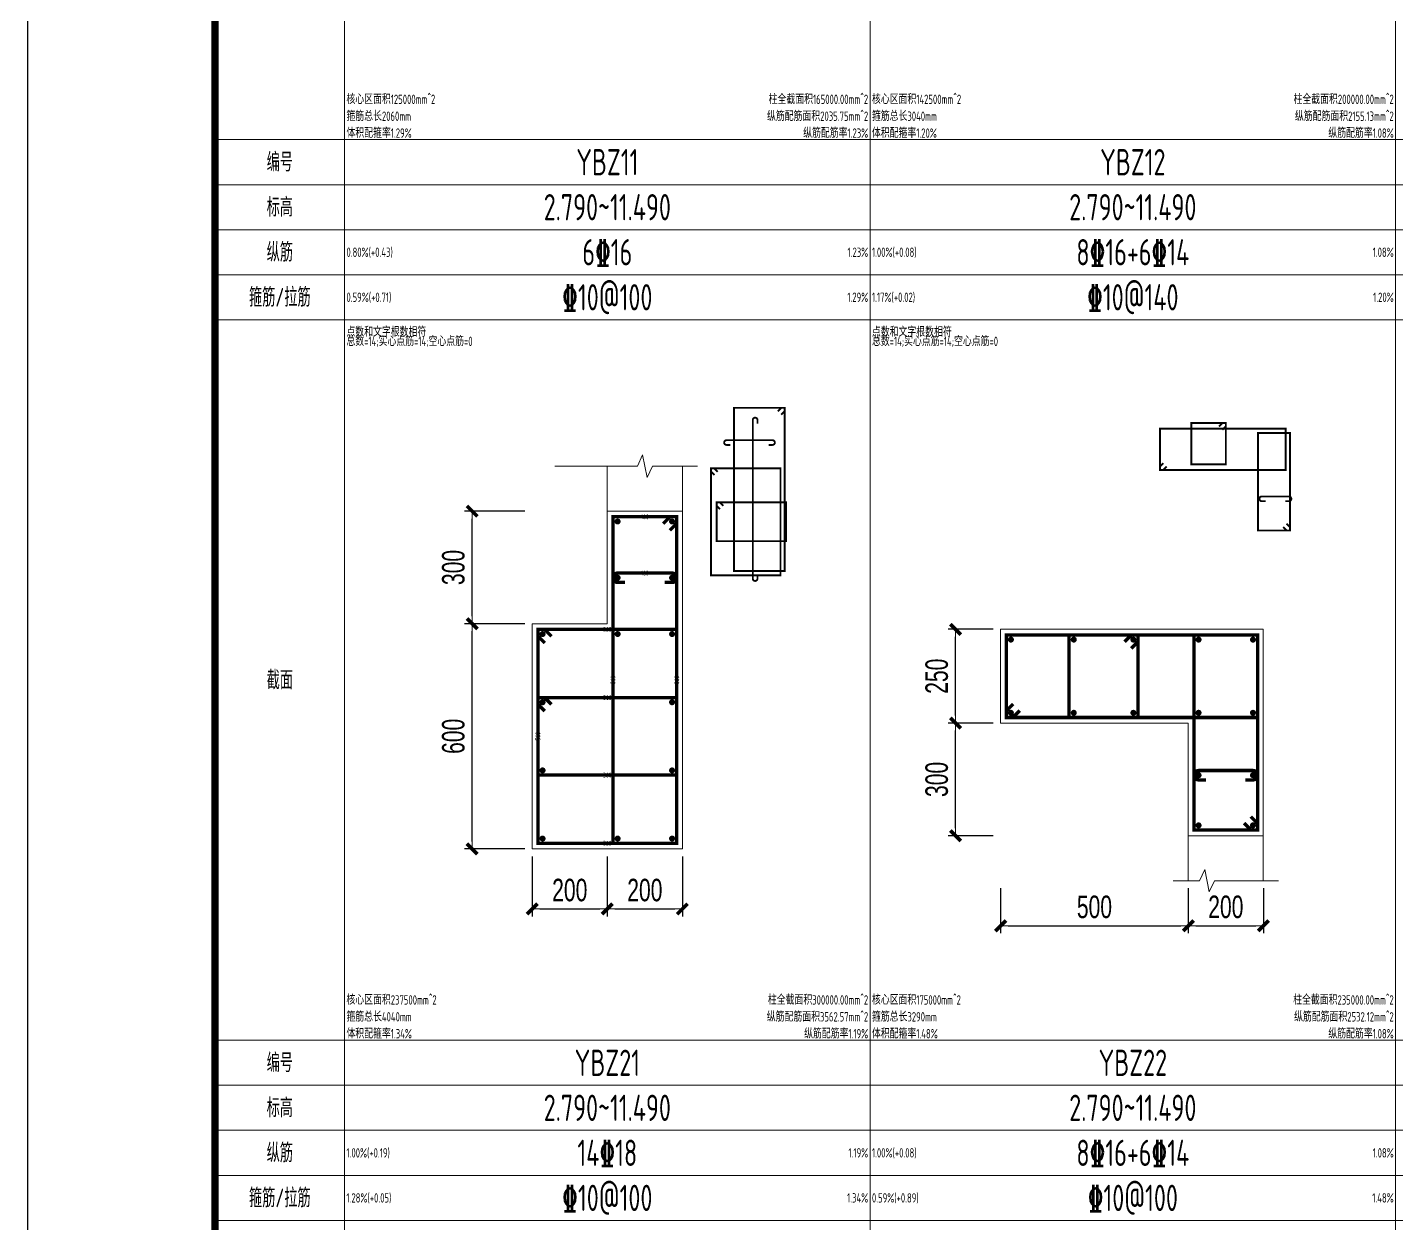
# Model space of a CAD drawing. Extents: x -129922 to 1190196, y -520662 to 139923.
# Drawn here: x 367865 to 386104, y -293520 to -277581 of the extents above; entities that cross this region are included whole.
import ezdxf
from ezdxf.enums import TextEntityAlignment as Align

# ---------------------------------------------------------------- set-up
doc = ezdxf.new("R2010")
doc.units = 0
doc.header["$LTSCALE"] = 1000
doc.header["$MEASUREMENT"] = 0
for name, color, linetype, lineweight in [('S-墙柱-REIN', 1, 'Continuous', 20), ('S-墙柱-大样细线', 7, 'Continuous', 20), ('S-墙柱-编号', 4, 'Continuous', 20), ('S-大样-DIM', 3, 'Continuous', 20), ('S-大样-REIN', 1, 'Continuous', 20), ('S-大样-实线', 2, 'Continuous', 20), ('S-通用-TAB', 7, 'Continuous', 20)]:
    doc.layers.add(name, color=color, linetype=linetype, lineweight=lineweight)
doc.layers.add('Y-云图图框', color=7, linetype='Continuous')
doc.layers.add('z-计算配筋', color=7, linetype='Continuous')
doc.layers.add('箍筋长度', color=3, linetype='Continuous', plot=False)
doc.layers.add('配箍校核', color=34, linetype='Continuous', plot=False)
doc.styles.add('_YT_Name', font='', dxfattribs={"width": 0.8})
doc.styles.add('_YT_Sign_Text', font='ros.shx', dxfattribs={"width": 0.8, "bigfont": 'hztxt.shx'})
doc.styles.add('BW_Dim', font='Bweng.shx', dxfattribs={"width": 0.7, "bigfont": 'hztxt.shx'})
doc.styles.add('BW_Rein', font='tssdeng.shx', dxfattribs={"width": 0.7, "bigfont": 'hztxt.shx'})
doc.styles.get("Standard").update_dxf_attribs({"font": 'gbenor.shx', "bigfont": 'gbcbig.shx'})
doc.styles.add('TSSD_Rein', font='tssdeng.shx', dxfattribs={"width": 0.7, "bigfont": 'hztxt.shx'})
doc.styles.get('_YT_Name').set_extended_font_data('SimHei')
doc.dimstyles.new('Cyz_20_100', dxfattribs={"dimtxt": 300, "dimasz": 100, "dimexe": 100, "dimexo": 100, "dimgap": 100, "dimtad": 1, "dimdec": 0, "dimlfac": 0.2, "dimzin": 0, "dimdsep": 46, "dimtxsty": 'BW_Dim', "dimblk": '_bwk', "dimcen": 0, "dimclrt": 7, "dimadec": 0, "dimazin": 0, "dimtfac": 1, "dimtdec": 0, "dimtix": 1, "dimtmove": 2, "dimatfit": 0, "dimfxl": 0, "dimtolj": 1, "dimtzin": 0, "dimarcsym": 0})

# ---------------------------------------------------------------- blocks, each defined once
blk = doc.blocks.new('ECMCTK_A1_横_单行图名--0')
at = {"color": 4}
blk.add_lwpolyline([(0, 0), (841, 0), (841, 594), (0, 594)], close=True, dxfattribs=at)
at = {"const_width": 1}
blk.add_lwpolyline([(25, 10), (831, 10), (831, 584), (25, 584)], close=True, dxfattribs=at)
at = {"color": 80, "flags": 3}
for tag, height, p in [('YTHQINS', 3, (34.31, 585.5)), ('ECMCKEY', 3, (292.07, 288.23)), ('YTTQINS', 5.62, (848.03, 12.81)), ('YTFRAME', 3, (652.76, 5.84)), ('YTBARCODE_T1', 3, (749.78, 5.95))]:
    blk.add_attdef(tag, text='', height=height, dxfattribs=at).set_placement(p, align=Align.MIDDLE_CENTER)
for tag, height, style, width, p in [('证书编号', 4, '_YT_Sign_Text', 0.8, (708.87, 43.81)), ('审查批准号', 4, '_YT_Sign_Text', 0.8, (761.06, 43.81)), ('工程号', 4, '_YT_Sign_Text', 0.5, (804.08, 44.12)), ('设计单位', 6, '_YT_Name', 0.8, (623.75, 38.6)), ('建设单位', 4, '_YT_Sign_Text', 0.8, (734.96, 36.11)), ('阶段', 4, '_YT_Sign_Text', 0.8, (804.08, 35.81)), ('项目号', 4, '_YT_Sign_Text', 0.5, (822.08, 33.72)), ('项目名称', 4, '_YT_Sign_Text', 0.8, (734.96, 28.11)), ('专业', 4, '_YT_Sign_Text', 0.8, (804.08, 27.31)), ('图纸编号', 4, '_YT_Sign_Text', 0.5, (803.93, 19.36)), ('图纸名称', 4.5, '_YT_Name', 0.8, (735.39, 15.06)), ('日期', 4, '_YT_Sign_Text', 0.5, (803.88, 12.13)), ('版本号', 4, '_YT_Sign_Text', 0.8, (822.08, 13)), ('出图比例', 4.2, '_YT_Sign_Text', 0.8, (681.82, 11.78))]:
    blk.add_attdef(tag, text='', height=height, dxfattribs=dict(style=style, width=width)).set_placement(p, align=Align.CENTER)
at = {"style": '_YT_Sign_Text', "width": 0.8, "flags": 3}
for tag, p, height in [('{审定人}', (605.87, 26.45), 6.24), ('{校对人}', (658.35, 26.53), 6.24), ('[审定人]', (590.95, 27.81), 4.1), ('[校对人]', (642.23, 27.82), 4.1), ('[审核人]', (591.01, 19.76), 4.1), ('{审核人}', (606.98, 18.44), 6.24), ('[设计人]', (642.47, 20.21), 4.1), ('{设计人}', (658.48, 18.54), 6.24), ('[项目负责人]', (590.78, 12.01), 4.1), ('{项目负责人}', (608.28, 10.72), 6.24), ('{专业负责人}', (658.58, 10.36), 6.24), ('[专业负责人]', (642.74, 11.77), 4.1)]:
    blk.add_attdef(tag, p, '', height=height, dxfattribs=at)
at = {"color": 80, "flags": 3}
for tag, p in [('YTQRCODE', (551.04, 11.91)), ('YTBZSIT', (25, 10)), ('EXT_TK_LEFT', (25, 10))]:
    blk.add_attdef(tag, p, '', height=3, dxfattribs=at)
blk = doc.blocks.new('_bwk')
blk.add_line((-1, 0), (0, 0))
at = {"const_width": 0.5}
blk.add_lwpolyline([(-0.7, -0.7), (0.7, 0.7)], dxfattribs=at)
blk = doc.blocks.new('*D1421')
at = {"layer": 'Defpoints', "color": 0, "transparency": 16777216}
for p in [(375590, -288527), (376590, -288527), (376590, -289327)]:
    blk.add_point(p, dxfattribs=at)
at = {"layer": 'S-大样-DIM', "color": 0, "lineweight": -2, "transparency": 16777216}
for p, q in [((375590, -288627), (375590, -289427)), ((376590, -288627), (376590, -289427)), ((375690, -289327), (376490, -289327))]:
    blk.add_line(p, q, dxfattribs=at)
at = {"layer": 'S-大样-DIM', "color": 0, "lineweight": -2, "transparency": 16777216, "xscale": 100, "yscale": 100, "zscale": 100, "rotation": 180}
blk.add_blockref('_bwk', (375590, -289327), dxfattribs=at)
at = {"layer": 'S-大样-DIM', "color": 0, "lineweight": -2, "transparency": 16777216, "xscale": 100, "yscale": 100, "zscale": 100}
blk.add_blockref('_bwk', (376590, -289327), dxfattribs=at)
at = {"layer": 'S-大样-DIM', "color": 7, "transparency": 16777216, "insert": (376090, -289077), "char_height": 300, "attachment_point": 5, "style": 'BW_Dim'}
blk.add_mtext('\\A1;200', dxfattribs=at)
blk = doc.blocks.new('*D1422')
at = {"layer": 'Defpoints', "color": 0, "transparency": 16777216}
for p in [(374590, -288527), (375590, -288527), (375590, -289327)]:
    blk.add_point(p, dxfattribs=at)
at = {"layer": 'S-大样-DIM', "color": 0, "lineweight": -2, "transparency": 16777216}
for p, q in [((374590, -288627), (374590, -289427)), ((375590, -288627), (375590, -289427)), ((374690, -289327), (375490, -289327))]:
    blk.add_line(p, q, dxfattribs=at)
at = {"layer": 'S-大样-DIM', "color": 0, "lineweight": -2, "transparency": 16777216, "xscale": 100, "yscale": 100, "zscale": 100, "rotation": 180}
blk.add_blockref('_bwk', (374590, -289327), dxfattribs=at)
at = {"layer": 'S-大样-DIM', "color": 0, "lineweight": -2, "transparency": 16777216, "xscale": 100, "yscale": 100, "zscale": 100}
blk.add_blockref('_bwk', (375590, -289327), dxfattribs=at)
at = {"layer": 'S-大样-DIM', "color": 7, "transparency": 16777216, "insert": (375090, -289077), "char_height": 300, "attachment_point": 5, "style": 'BW_Dim'}
blk.add_mtext('\\A1;200', dxfattribs=at)
blk = doc.blocks.new('*D1423')
at = {"layer": 'Defpoints', "color": 0, "transparency": 16777216}
for p in [(373790, -284027), (374590, -284027), (374590, -285527)]:
    blk.add_point(p, dxfattribs=at)
at = {"layer": 'S-大样-DIM', "color": 0, "lineweight": -2, "transparency": 16777216}
for p, q in [((374490, -284027), (373690, -284027)), ((373790, -285427), (373790, -284127)), ((374490, -285527), (373690, -285527))]:
    blk.add_line(p, q, dxfattribs=at)
at = {"layer": 'S-大样-DIM', "color": 0, "lineweight": -2, "transparency": 16777216, "xscale": 100, "yscale": 100, "zscale": 100}
for p, rotation in [((373790, -284027), 90), ((373790, -285527), 270)]:
    blk.add_blockref('_bwk', p, dxfattribs=dict(at, rotation=rotation))
at = {"layer": 'S-大样-DIM', "color": 7, "transparency": 16777216, "insert": (373540, -284777), "char_height": 300, "attachment_point": 5, "rotation": 90, "style": 'BW_Dim'}
blk.add_mtext('\\A1;300', dxfattribs=at)
blk = doc.blocks.new('*D1424')
at = {"layer": 'Defpoints', "color": 0, "transparency": 16777216}
for p in [(373790, -285527), (374590, -285527), (374590, -288527)]:
    blk.add_point(p, dxfattribs=at)
at = {"layer": 'S-大样-DIM', "color": 0, "lineweight": -2, "transparency": 16777216}
for p, q in [((374490, -285527), (373690, -285527)), ((373790, -288427), (373790, -285627)), ((374490, -288527), (373690, -288527))]:
    blk.add_line(p, q, dxfattribs=at)
at = {"layer": 'S-大样-DIM', "color": 0, "lineweight": -2, "transparency": 16777216, "xscale": 100, "yscale": 100, "zscale": 100}
for p, rotation in [((373790, -285527), 90), ((373790, -288527), 270)]:
    blk.add_blockref('_bwk', p, dxfattribs=dict(at, rotation=rotation))
at = {"layer": 'S-大样-DIM', "color": 7, "transparency": 16777216, "insert": (373540, -287027), "char_height": 300, "attachment_point": 5, "rotation": 90, "style": 'BW_Dim'}
blk.add_mtext('\\A1;600', dxfattribs=at)
blk = doc.blocks.new('*D1461')
at = {"layer": 'Defpoints', "color": 0, "transparency": 16777216}
for p in [(380229, -286851), (380829, -286851), (380829, -288351)]:
    blk.add_point(p, dxfattribs=at)
at = {"layer": 'S-大样-DIM', "color": 0, "lineweight": -2, "transparency": 16777216}
for p, q in [((380729, -286851), (380129, -286851)), ((380229, -288251), (380229, -286951)), ((380729, -288351), (380129, -288351))]:
    blk.add_line(p, q, dxfattribs=at)
at = {"layer": 'S-大样-DIM', "color": 0, "lineweight": -2, "transparency": 16777216, "xscale": 100, "yscale": 100, "zscale": 100}
for p, rotation in [((380229, -286851), 90), ((380229, -288351), 270)]:
    blk.add_blockref('_bwk', p, dxfattribs=dict(at, rotation=rotation))
at = {"layer": 'S-大样-DIM', "color": 7, "transparency": 16777216, "insert": (379979, -287601), "char_height": 300, "attachment_point": 5, "rotation": 90, "style": 'BW_Dim'}
blk.add_mtext('\\A1;300', dxfattribs=at)
blk = doc.blocks.new('*D1462')
at = {"layer": 'Defpoints', "color": 0, "transparency": 16777216}
for p in [(380229, -285601), (380829, -285601), (380829, -286851)]:
    blk.add_point(p, dxfattribs=at)
at = {"layer": 'S-大样-DIM', "color": 0, "lineweight": -2, "transparency": 16777216}
for p, q in [((380729, -285601), (380129, -285601)), ((380229, -286751), (380229, -285701)), ((380729, -286851), (380129, -286851))]:
    blk.add_line(p, q, dxfattribs=at)
at = {"layer": 'S-大样-DIM', "color": 0, "lineweight": -2, "transparency": 16777216, "xscale": 100, "yscale": 100, "zscale": 100}
for p, rotation in [((380229, -285601), 90), ((380229, -286851), 270)]:
    blk.add_blockref('_bwk', p, dxfattribs=dict(at, rotation=rotation))
at = {"layer": 'S-大样-DIM', "color": 7, "transparency": 16777216, "insert": (379979, -286226), "char_height": 300, "attachment_point": 5, "rotation": 90, "style": 'BW_Dim'}
blk.add_mtext('\\A1;250', dxfattribs=at)
blk = doc.blocks.new('*D1463')
at = {"layer": 'Defpoints', "color": 0, "transparency": 16777216}
for p in [(380829, -288951), (383329, -288951), (383329, -289551)]:
    blk.add_point(p, dxfattribs=at)
at = {"layer": 'S-大样-DIM', "color": 0, "lineweight": -2, "transparency": 16777216}
for p, q in [((380829, -289051), (380829, -289651)), ((383329, -289051), (383329, -289651)), ((380929, -289551), (383229, -289551))]:
    blk.add_line(p, q, dxfattribs=at)
at = {"layer": 'S-大样-DIM', "color": 0, "lineweight": -2, "transparency": 16777216, "xscale": 100, "yscale": 100, "zscale": 100, "rotation": 180}
blk.add_blockref('_bwk', (380829, -289551), dxfattribs=at)
at = {"layer": 'S-大样-DIM', "color": 0, "lineweight": -2, "transparency": 16777216, "xscale": 100, "yscale": 100, "zscale": 100}
blk.add_blockref('_bwk', (383329, -289551), dxfattribs=at)
at = {"layer": 'S-大样-DIM', "color": 7, "transparency": 16777216, "insert": (382079, -289301), "char_height": 300, "attachment_point": 5, "style": 'BW_Dim'}
blk.add_mtext('\\A1;500', dxfattribs=at)
blk = doc.blocks.new('*D1464')
at = {"layer": 'Defpoints', "color": 0, "transparency": 16777216}
for p in [(383329, -288951), (384329, -288951), (384329, -289551)]:
    blk.add_point(p, dxfattribs=at)
at = {"layer": 'S-大样-DIM', "color": 0, "lineweight": -2, "transparency": 16777216}
for p, q in [((383329, -289051), (383329, -289651)), ((384329, -289051), (384329, -289651)), ((383429, -289551), (384229, -289551))]:
    blk.add_line(p, q, dxfattribs=at)
at = {"layer": 'S-大样-DIM', "color": 0, "lineweight": -2, "transparency": 16777216, "xscale": 100, "yscale": 100, "zscale": 100, "rotation": 180}
blk.add_blockref('_bwk', (383329, -289551), dxfattribs=at)
at = {"layer": 'S-大样-DIM', "color": 0, "lineweight": -2, "transparency": 16777216, "xscale": 100, "yscale": 100, "zscale": 100}
blk.add_blockref('_bwk', (384329, -289551), dxfattribs=at)
at = {"layer": 'S-大样-DIM', "color": 7, "transparency": 16777216, "insert": (383829, -289301), "char_height": 300, "attachment_point": 5, "style": 'BW_Dim'}
blk.add_mtext('\\A1;200', dxfattribs=at)

msp = doc.modelspace()

# ---------------------------------------------------------------- linework, layer by layer
at = {"layer": 'S-墙柱-REIN', "const_width": 40}
for points in [[(375707.7, -284164.2, 1), (375747.7, -284164.2, 1)], [(376432.7, -284164.2, 1), (376472.7, -284164.2, 1)], [(375707.7, -284914.2, 1), (375747.7, -284914.2, 1)], [(376432.7, -284914.2, 1), (376472.7, -284914.2, 1)], [(374707.7, -285664.2, 1), (374747.7, -285664.2, 1)], [(375707.7, -285664.2, 1), (375747.7, -285664.2, 1)], [(376432.7, -285664.2, 1), (376472.7, -285664.2, 1)], [(380946.1, -285738.4, 1), (380986.1, -285738.4, 1)], [(381783.6, -285738.4, 1), (381823.6, -285738.4, 1)], [(382577.6, -285738.4, 1), (382617.6, -285738.4, 1)], [(383446.1, -285738.4, 1), (383486.1, -285738.4, 1)], [(384171.1, -285738.4, 1), (384211.1, -285738.4, 1)], [(374707.7, -286572.6, 1), (374747.7, -286572.6, 1)], [(376432.7, -286572.6, 1), (376472.7, -286572.6, 1)], [(380946.1, -286713.4, 1), (380986.1, -286713.4, 1)], [(381783.6, -286713.4, 1), (381823.6, -286713.4, 1)], [(382577.6, -286713.4, 1), (382617.6, -286713.4, 1)], [(383446.1, -286713.4, 1), (383486.1, -286713.4, 1)], [(384171.1, -286713.4, 1), (384211.1, -286713.4, 1)], [(374707.7, -287480.9, 1), (374747.7, -287480.9, 1)], [(376432.7, -287480.9, 1), (376472.7, -287480.9, 1)], [(383446.1, -287544.9, 1), (383486.1, -287544.9, 1)], [(384171.1, -287544.9, 1), (384211.1, -287544.9, 1)], [(374707.7, -288389.2, 1), (374747.7, -288389.2, 1)], [(375707.7, -288389.2, 1), (375747.7, -288389.2, 1)], [(376432.7, -288389.2, 1), (376472.7, -288389.2, 1)], [(383446.1, -288213.4, 1), (383486.1, -288213.4, 1)], [(384171.1, -288213.4, 1), (384211.1, -288213.4, 1)]]:
    msp.add_lwpolyline(points, format="xyb", close=True, dxfattribs=at)
at = {"layer": 'S-墙柱-大样细线'}
for points in [[(375590.2, -285526.7), (374590.2, -285526.7), (374590.2, -288526.7), (376590.2, -288526.7), (376590.2, -284026.7), (375590.2, -284026.7)], [(383328.6, -286850.9), (380828.6, -286850.9), (380828.6, -285600.9), (384328.6, -285600.9), (384328.6, -288350.9), (383328.6, -288350.9)]]:
    msp.add_lwpolyline(points, close=True, dxfattribs=at)
at = {"layer": 'S-大样-REIN', "color": 1}
for points, const_width in [([(377862.7, -282696.1), (377908.6, -282650.1), (377952.8, -282650.1), (377952.8, -284825.1), (377277.8, -284825.1), (377277.8, -282650.1), (377952.8, -282650.1), (377952.8, -282694.3), (377906.9, -282740.3)], 25), ([(382997.5, -283387.6), (382951.6, -283433.6), (382951.6, -283477.8), (384626.6, -283477.8), (384626.6, -282927.8), (382951.6, -282927.8), (382951.6, -283477.8), (382995.8, -283477.8), (383041.7, -283431.8)], 25), ([(384592.7, -284238.1), (384638.6, -284284), (384682.8, -284284), (384682.8, -282984), (384257.8, -282984), (384257.8, -284284), (384682.8, -284284), (384682.8, -284239.9), (384636.9, -284193.9)], 25), ([(377017.6, -283546.5), (376971.6, -283500.6), (376971.6, -283456.4), (377896.6, -283456.4), (377896.6, -284881.4), (376971.6, -284881.4), (376971.6, -283456.4), (377015.8, -283456.4), (377061.7, -283502.3)], 25), ([(376334.9, -284193.7), (376426.8, -284101.7), (376515.2, -284101.7), (376515.2, -288451.7), (375665.2, -288451.7), (375665.2, -284101.7), (376515.2, -284101.7), (376515.2, -284190.1), (376423.3, -284282.1)], 45), ([(374757.2, -285782.1), (374665.2, -285690.1), (374665.2, -285601.7), (376515.2, -285601.7), (376515.2, -288451.7), (374665.2, -288451.7), (374665.2, -285601.7), (374753.6, -285601.7), (374845.5, -285693.7)], 45), ([(380995.5, -286595.6), (380903.6, -286687.5), (380903.6, -286775.9), (384253.6, -286775.9), (384253.6, -285675.9), (380903.6, -285675.9), (380903.6, -286775.9), (380992, -286775.9), (381083.9, -286684)], 45), ([(384073.3, -288184), (384165.2, -288275.9), (384253.6, -288275.9), (384253.6, -285675.9), (383403.6, -285675.9), (383403.6, -288275.9), (384253.6, -288275.9), (384253.6, -288187.5), (384161.7, -288095.6)], 45)]:
    msp.add_lwpolyline(points, dxfattribs=dict(at, const_width=const_width))
at = {"layer": 'S-大样-REIN'}
for points, const_width in [([(377590.3, -284875.1), (377590.3, -284925.1, -1), (377527.8, -284925.1), (377527.8, -282812.6, -1), (377590.3, -282812.6), (377590.3, -282862.6)], 25), ([(377227.8, -283143.9), (377177.8, -283143.9, -1), (377177.8, -283081.4), (377790.3, -283081.4, -1), (377790.3, -283143.9), (377740.3, -283143.9)], 25), ([(384357.8, -283893.5), (384307.8, -283893.5, -1), (384307.8, -283831), (384670.3, -283831, -1), (384670.3, -283893.5), (384620.3, -283893.5)], 25), ([(375827.7, -284976.7), (375727.7, -284976.7, -1), (375727.7, -284851.7), (376452.7, -284851.7, -1), (376452.7, -284976.7), (376352.7, -284976.7)], 45), ([(383566.1, -287607.4), (383466.1, -287607.4, -1), (383466.1, -287482.4), (384191.1, -287482.4, -1), (384191.1, -287607.4), (384091.1, -287607.4)], 45)]:
    msp.add_lwpolyline(points, format="xyb", dxfattribs=dict(at, const_width=const_width))
for points, const_width in [([(383783.9, -282943), (383829.8, -282897), (383829.8, -282852.8), (383370.3, -282852.8), (383370.3, -283402.8), (383829.8, -283402.8), (383829.8, -282852.8), (383785.6, -282852.8), (383739.7, -282898.8)], 25), ([(377092.6, -284000.7), (377046.6, -283954.7), (377046.6, -283910.5), (377971.6, -283910.5), (377971.6, -284427.2), (377046.6, -284427.2), (377046.6, -283910.5), (377090.8, -283910.5), (377136.7, -283956.5)], 25), ([(382568.2, -285856.2), (382660.1, -285764.3), (382660.1, -285675.9), (381741.1, -285675.9), (381741.1, -286775.9), (382660.1, -286775.9), (382660.1, -285675.9), (382571.7, -285675.9), (382479.8, -285767.8)], 45), ([(374757.2, -286690.4), (374665.2, -286598.5), (374665.2, -286510.1), (376515.2, -286510.1), (376515.2, -287543.4), (374665.2, -287543.4), (374665.2, -286510.1), (374753.6, -286510.1), (374845.5, -286602)], 45)]:
    msp.add_lwpolyline(points, dxfattribs=dict(at, const_width=const_width))
at = {"layer": 'S-大样-实线'}
for points in [[(374890.2, -283426.7), (375990.2, -283426.7), (376060.2, -283276.7), (376120.2, -283576.7), (376190.2, -283426.7), (376790.2, -283426.7)], [(375590.2, -284026.7), (375590.2, -283426.7)], [(376590.2, -284026.7), (376590.2, -283426.7)], [(383328.6, -288350.9), (383328.6, -288950.9)], [(384328.6, -288350.9), (384328.6, -288950.9)], [(383128.6, -288950.9), (383478.6, -288950.9), (383548.6, -288800.9), (383608.6, -289100.9), (383678.6, -288950.9), (384528.6, -288950.9)]]:
    msp.add_lwpolyline(points, dxfattribs=at)
at = {"layer": 'S-通用-TAB'}
for points in [[(370365.2, -281476.7), (370365.2, -269476.7), (372090.2, -269476.7), (372090.2, -281476.7), (370365.2, -281476.7), (370365.2, -280876.7), (372090.2, -280876.7), (372090.2, -280276.7), (370365.2, -280276.7), (370365.2, -279676.7), (372090.2, -279676.7), (372090.2, -279076.7), (370365.2, -279076.7), (370365.2, -281476.7)], [(372090.2, -281476.7), (372090.2, -269476.7), (379090.2, -269476.7), (379090.2, -281476.7), (372090.2, -281476.7), (372090.2, -279076.7), (379090.2, -279076.7), (379090.2, -279676.7), (372090.2, -279676.7), (372090.2, -280276.7), (379090.2, -280276.7), (379090.2, -280876.7), (372090.2, -280876.7), (372090.2, -281476.7)], [(379090.2, -281476.7), (379090.2, -269476.7), (386090.2, -269476.7), (386090.2, -281476.7), (379090.2, -281476.7), (379090.2, -279076.7), (386090.2, -279076.7), (386090.2, -279676.7), (379090.2, -279676.7), (379090.2, -280276.7), (386090.2, -280276.7), (386090.2, -280876.7), (379090.2, -280876.7), (379090.2, -281476.7)], [(386090.2, -281476.7), (386090.2, -269476.7), (393090.2, -269476.7), (393090.2, -281476.7), (386090.2, -281476.7), (386090.2, -279076.7), (393090.2, -279076.7), (393090.2, -279676.7), (386090.2, -279676.7), (386090.2, -280276.7), (393090.2, -280276.7), (393090.2, -280876.7), (386090.2, -280876.7), (386090.2, -281476.7)], [(370365.2, -293476.7), (370365.2, -281476.7), (372090.2, -281476.7), (372090.2, -293476.7), (370365.2, -293476.7), (370365.2, -292876.7), (372090.2, -292876.7), (372090.2, -292276.7), (370365.2, -292276.7), (370365.2, -291676.7), (372090.2, -291676.7), (372090.2, -291076.7), (370365.2, -291076.7), (370365.2, -293476.7)], [(372090.2, -293476.7), (372090.2, -281476.7), (379090.2, -281476.7), (379090.2, -293476.7), (372090.2, -293476.7), (372090.2, -291076.7), (379090.2, -291076.7), (379090.2, -291676.7), (372090.2, -291676.7), (372090.2, -292276.7), (379090.2, -292276.7), (379090.2, -292876.7), (372090.2, -292876.7), (372090.2, -293476.7)], [(379090.2, -293476.7), (379090.2, -281476.7), (386090.2, -281476.7), (386090.2, -293476.7), (379090.2, -293476.7), (379090.2, -291076.7), (386090.2, -291076.7), (386090.2, -291676.7), (379090.2, -291676.7), (379090.2, -292276.7), (386090.2, -292276.7), (386090.2, -292876.7), (379090.2, -292876.7), (379090.2, -293476.7)], [(386090.2, -293476.7), (386090.2, -281476.7), (393090.2, -281476.7), (393090.2, -293476.7), (386090.2, -293476.7), (386090.2, -291076.7), (393090.2, -291076.7), (393090.2, -291676.7), (386090.2, -291676.7), (386090.2, -292276.7), (393090.2, -292276.7), (393090.2, -292876.7), (386090.2, -292876.7), (386090.2, -293476.7)], [(370365.2, -305476.7), (370365.2, -293476.7), (372090.2, -293476.7), (372090.2, -305476.7), (370365.2, -305476.7), (370365.2, -304876.7), (372090.2, -304876.7), (372090.2, -304276.7), (370365.2, -304276.7), (370365.2, -303676.7), (372090.2, -303676.7), (372090.2, -303076.7), (370365.2, -303076.7), (370365.2, -305476.7)], [(372090.2, -305476.7), (372090.2, -293476.7), (379090.2, -293476.7), (379090.2, -305476.7), (372090.2, -305476.7), (372090.2, -303076.7), (379090.2, -303076.7), (379090.2, -303676.7), (372090.2, -303676.7), (372090.2, -304276.7), (379090.2, -304276.7), (379090.2, -304876.7), (372090.2, -304876.7), (372090.2, -305476.7)], [(379090.2, -305476.7), (379090.2, -293476.7), (386090.2, -293476.7), (386090.2, -305476.7), (379090.2, -305476.7), (379090.2, -303076.7), (386090.2, -303076.7), (386090.2, -303676.7), (379090.2, -303676.7), (379090.2, -304276.7), (386090.2, -304276.7), (386090.2, -304876.7), (379090.2, -304876.7), (379090.2, -305476.7)], [(386090.2, -305476.7), (386090.2, -293476.7), (393090.2, -293476.7), (393090.2, -305476.7), (386090.2, -305476.7), (386090.2, -303076.7), (393090.2, -303076.7), (393090.2, -303676.7), (386090.2, -303676.7), (386090.2, -304276.7), (393090.2, -304276.7), (393090.2, -304876.7), (386090.2, -304876.7), (386090.2, -305476.7)]]:
    msp.add_lwpolyline(points, dxfattribs=at)

# ---------------------------------------------------------------- block references
at = {"layer": 'Y-云图图框', "xscale": 100, "yscale": 100, "zscale": 100}
msp.add_blockref('ECMCTK_A1_横_单行图名--0', (367865.2, -315876.7), dxfattribs=at)

# ---------------------------------------------------------------- texts
at = {"layer": 'S-墙柱-编号', "style": 'TSSD_Rein', "width": 0.7}
for s, p in [('YBZ11', (375590.2, -279376.7)), ('YBZ12', (382590.2, -279376.7)), ('2.790~11.490', (375590.2, -279976.7)), ('2.790~11.490', (382590.2, -279976.7)), ('YBZ21', (375590.2, -291376.7)), ('YBZ22', (382590.2, -291376.7)), ('2.790~11.490', (375590.2, -291976.7)), ('2.790~11.490', (382590.2, -291976.7)), ('8\x8416+6\x8414', (382590.2, -292576.7)), ('\x8410@100', (382590.2, -293176.7))]:
    msp.add_text(s, height=350, dxfattribs=at).set_placement(p, align=Align.MIDDLE_CENTER)
at = {"layer": 'S-通用-TAB', "style": 'BW_Rein', "width": 0.7}
for s, p in [('编号', (371227.7, -279376.7)), ('标高', (371227.7, -279976.7)), ('纵筋', (371227.7, -280576.7)), ('箍筋/拉筋', (371227.7, -281176.7)), ('截面', (371227.7, -286276.7)), ('编号', (371227.7, -291376.7)), ('标高', (371227.7, -291976.7)), ('纵筋', (371227.7, -292576.7)), ('箍筋/拉筋', (371227.7, -293176.7))]:
    msp.add_text(s, height=250, dxfattribs=at).set_placement(p, align=Align.MIDDLE_CENTER)
at = {"layer": 'z-计算配筋', "style": 'BW_Rein', "width": 0.7}
for s, p in [('6\x8416', (375590.2, -280576.7)), ('8\x8416+6\x8414', (382590.2, -280576.7)), ('\x8410@100', (375590.2, -281176.7)), ('\x8410@140', (382590.2, -281176.7)), ('14\x8418', (375590.2, -292576.7)), ('\x8410@100', (375590.2, -293176.7))]:
    msp.add_text(s, height=350, dxfattribs=at).set_placement(p, align=Align.MIDDLE_CENTER)
at = {"layer": '箍筋长度', "style": 'BW_Rein', "width": 0.7}
for s, p in [('160', (376090.2, -284101.7)), ('160', (376090.2, -284851.7)), ('360', (375590.2, -285601.7)), ('360', (375590.2, -286510.1)), ('360', (375590.2, -287543.4)), ('360', (375590.2, -288451.7))]:
    msp.add_text(s, height=65, dxfattribs=at).set_placement(p, align=Align.MIDDLE_CENTER)
for s, p in [('860', (375665.2, -286276.7)), ('860', (376515.2, -286276.7)), ('560', (374665.2, -287026.7))]:
    msp.add_text(s, height=65, rotation=90, dxfattribs=at).set_placement(p, align=Align.MIDDLE_CENTER)
at = {"layer": '配箍校核', "style": 'BW_Rein', "width": 0.7}
for s, p in [('核心区面积125000mm^ 2', (372115.2, -278601.7)), ('核心区面积142500mm^ 2', (379115.2, -278601.7)), ('箍筋总长2060mm', (372115.2, -278826.7)), ('箍筋总长3040mm', (379115.2, -278826.7)), ('体积配箍率1.29%', (372115.2, -279051.7)), ('体积配箍率1.20%', (379115.2, -279051.7)), ('点数和文字根数相符', (372115.2, -281701.7)), ('点数和文字根数相符', (379115.2, -281701.7)), ('总数=14;实心点筋=14;空心点筋=0', (372115.2, -281826.7)), ('总数=14;实心点筋=14;空心点筋=0', (379115.2, -281826.7)), ('核心区面积237500mm^ 2', (372115.2, -290601.7)), ('核心区面积175000mm^ 2', (379115.2, -290601.7)), ('箍筋总长4040mm', (372115.2, -290826.7)), ('箍筋总长3290mm', (379115.2, -290826.7)), ('体积配箍率1.34%', (372115.2, -291051.7)), ('体积配箍率1.48%', (379115.2, -291051.7))]:
    msp.add_text(s, height=125, dxfattribs=at).set_placement(p)
for s, p in [('柱全截面积165000.00mm^ 2', (379065.2, -278601.7)), ('柱全截面积200000.00mm^ 2', (386065.2, -278601.7)), ('纵筋配筋面积2035.75mm^ 2', (379065.2, -278826.7)), ('纵筋配筋面积2155.13mm^ 2', (386065.2, -278826.7)), ('纵筋配筋率1.23%', (379065.2, -279051.7)), ('纵筋配筋率1.08%', (386065.2, -279051.7)), ('柱全截面积300000.00mm^ 2', (379065.2, -290601.7)), ('柱全截面积235000.00mm^ 2', (386065.2, -290601.7)), ('纵筋配筋面积3562.57mm^ 2', (379065.2, -290826.7)), ('纵筋配筋面积2532.12mm^ 2', (386065.2, -290826.7)), ('纵筋配筋率1.19%', (379065.2, -291051.7)), ('纵筋配筋率1.08%', (386065.2, -291051.7))]:
    msp.add_text(s, height=125, dxfattribs=at).set_placement(p, align=Align.RIGHT)
for s, p in [('0.80%(+0.43)', (372115.2, -280576.7)), ('1.00%(+0.08)', (379115.2, -280576.7)), ('0.59%(+0.71)', (372115.2, -281176.7)), ('1.17%(+0.02)', (379115.2, -281176.7)), ('1.00%(+0.19)', (372115.2, -292576.7)), ('1.00%(+0.08)', (379115.2, -292576.7)), ('1.28%(+0.05)', (372115.2, -293176.7)), ('0.59%(+0.89)', (379115.2, -293176.7))]:
    msp.add_text(s, height=125, dxfattribs=at).set_placement(p, align=Align.MIDDLE_LEFT)
for s, p in [('1.23%', (379065.2, -280576.7)), ('1.08%', (386065.2, -280576.7)), ('1.29%', (379065.2, -281176.7)), ('1.20%', (386065.2, -281176.7)), ('1.19%', (379065.2, -292576.7)), ('1.08%', (386065.2, -292576.7)), ('1.34%', (379065.2, -293176.7)), ('1.48%', (386065.2, -293176.7))]:
    msp.add_text(s, height=125, dxfattribs=at).set_placement(p, align=Align.MIDDLE_RIGHT)

# ---------------------------------------------------------------- dimensions: what is measured, and where the dimension line sits
at = {"layer": 'S-大样-DIM'}
for base, p1, p2, picture, middle in [((373790.2, -284026.7), (374590.2, -285526.7), (374590.2, -284026.7), '*D1423', (373540.2, -284776.7)), ((373790.2, -285526.7), (374590.2, -288526.7), (374590.2, -285526.7), '*D1424', (373540.2, -287026.7)), ((380228.6, -285600.9), (380828.6, -286850.9), (380828.6, -285600.9), '*D1462', (379978.6, -286225.9)), ((380228.6, -286850.9), (380828.6, -288350.9), (380828.6, -286850.9), '*D1461', (379978.6, -287600.9))]:
    dim = msp.add_linear_dim(base=base, p1=p1, p2=p2, angle=90, dimstyle='Cyz_20_100', dxfattribs=at)
    dim.commit()
    dim.dimension.update_dxf_attribs({"geometry": picture, "text_midpoint": middle})
for base, p1, p2, picture, middle in [((375590.2, -289326.7), (374590.2, -288526.7), (375590.2, -288526.7), '*D1422', (375090.2, -289076.7)), ((376590.2, -289326.7), (375590.2, -288526.7), (376590.2, -288526.7), '*D1421', (376090.2, -289076.7)), ((383328.6, -289550.9), (380828.6, -288950.9), (383328.6, -288950.9), '*D1463', (382078.6, -289300.9)), ((384328.6, -289550.9), (383328.6, -288950.9), (384328.6, -288950.9), '*D1464', (383828.6, -289300.9))]:
    dim = msp.add_linear_dim(base=base, p1=p1, p2=p2, dimstyle='Cyz_20_100', dxfattribs=at)
    dim.commit()
    dim.dimension.update_dxf_attribs({"geometry": picture, "text_midpoint": middle})

doc.saveas('drawing.dxf')
